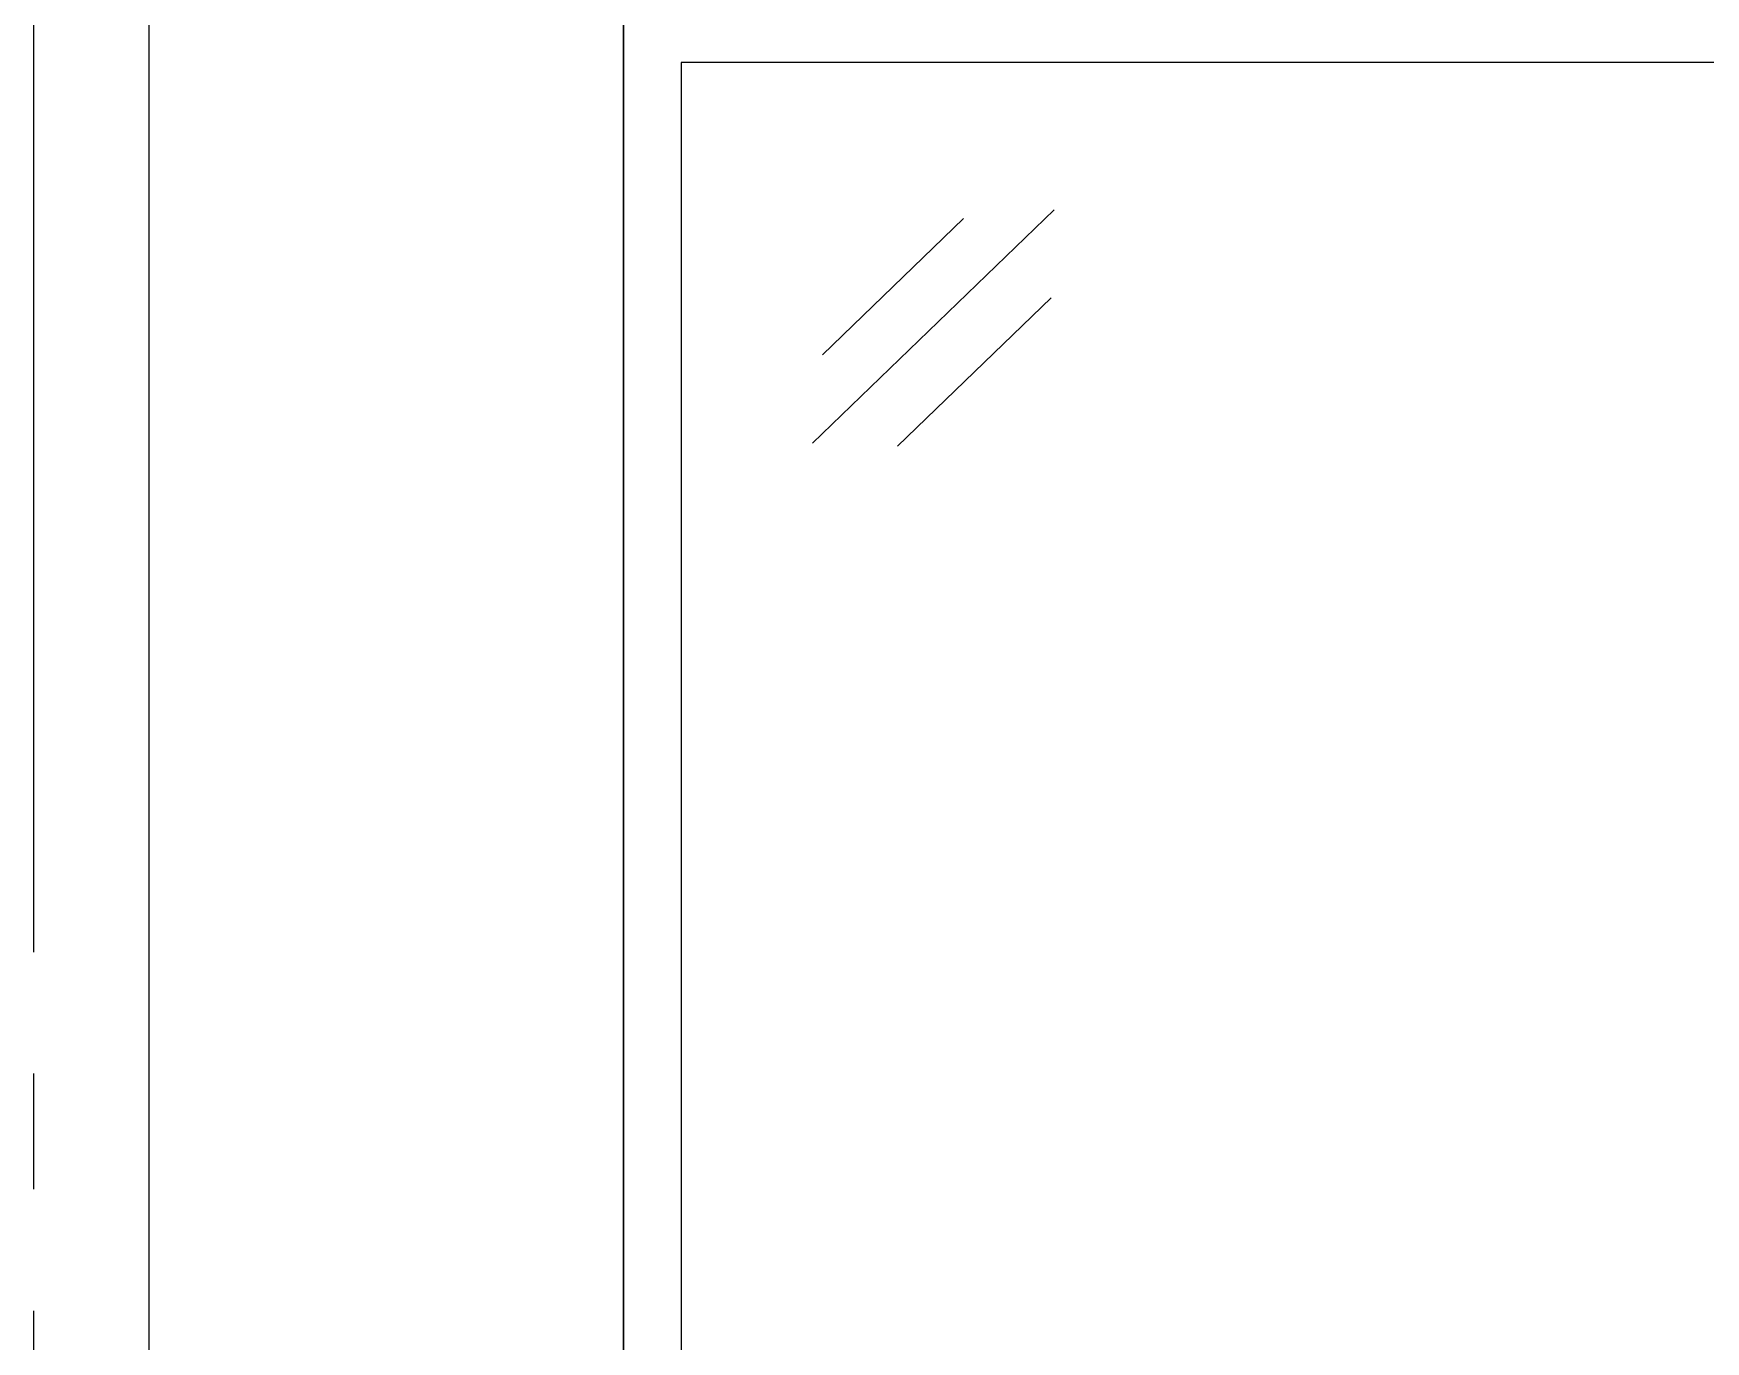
# Model space of a CAD drawing. Header units: millimetres. Extents: x 1217 to 2428, y 234 to 644.
# Drawn here: x 2134.749 to 2136.194, y 378.446 to 379.576 of the extents above; entities that cross this region are included whole.
import ezdxf

# ---------------------------------------------------------------- set-up
doc = ezdxf.new("R2010")
doc.units = ezdxf.units.MM
doc.linetypes.add('ACAD_ISO04W100', pattern=[30, 24, -3, 0, -3])
for name, color, linetype in [('0.1', 251, 'Continuous'), ('0.3', 6, 'Continuous'), ('EJES', 8, 'Continuous')]:
    doc.layers.add(name, color=color, linetype=linetype)

msp = doc.modelspace()

# ---------------------------------------------------------------- linework, layer by layer
at = {"layer": '0.1', "ltscale": 3}
msp.add_line((2135.25915, 382.37099, 0), (2135.25915, 377.47099, 0), dxfattribs=at)
at = {"layer": '0.1', "ltscale": 3, "elevation": 0}
for points in [[(2135.25915, 377.37099), (2135.25915, 384.82099)], [(2135.30915, 379.55099), (2135.30915, 377.42099), (2136.70896, 377.42099), (2136.70896, 379.55099)], [(2136.70896, 379.55099), (2135.30915, 379.55099)], [(2135.42263, 379.22199), (2135.63153, 379.42353)], [(2135.43122, 379.29841), (2135.5532, 379.41609)], [(2135.49599, 379.21953), (2135.62875, 379.3476)]]:
    msp.add_lwpolyline(points, dxfattribs=at)
at = {"layer": '0.3', "ltscale": 3, "elevation": 0}
msp.add_lwpolyline([(2134.84924, 376.17099), (2134.84924, 382.37113)], dxfattribs=at)
at = {"layer": 'EJES', "linetype": 'ACAD_ISO04W100', "ltscale": 0.035, "elevation": 0}
msp.add_lwpolyline([(2134.74922, 384.22243), (2134.74922, 373.9818)], dxfattribs=at)

doc.saveas('drawing.dxf')
